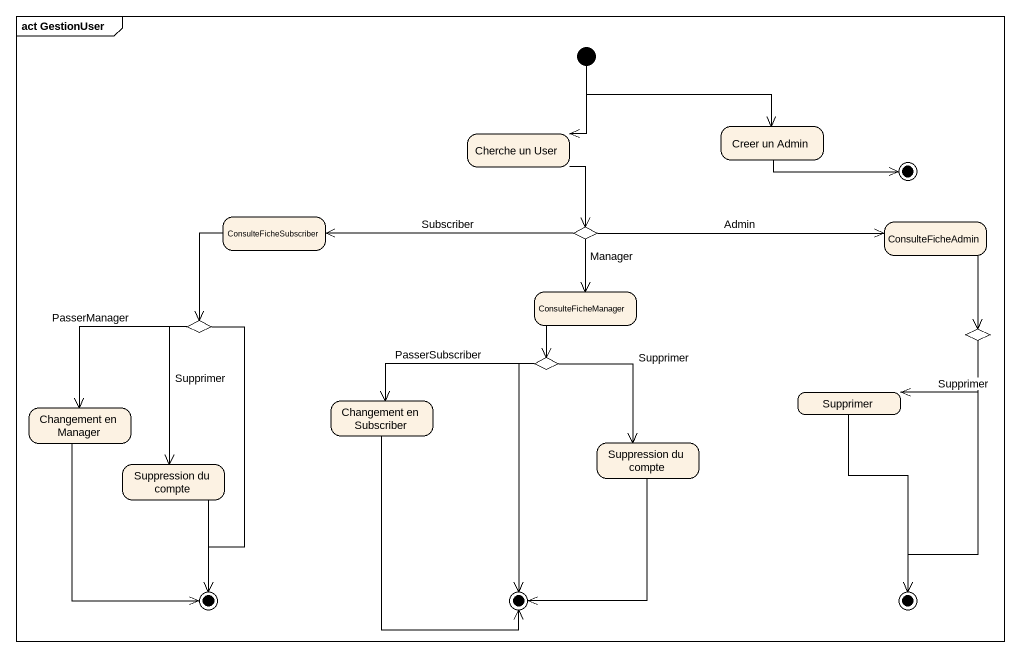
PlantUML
@startuml
mainframe act GestionUser
hide empty description
state "Cherche un User" as Cherche_un_User
state "Creer un Admin" as Creer_un_Admin
state final1 <<end>>
state ConsulteFicheSubscriber
state choice1 <<choice>>
state ConsulteFicheAdmin
state choice2 <<choice>>
state ConsulteFicheManager
state choice3 <<choice>>
state choice4 <<choice>>
state "Changement en Manager" as Changement_en_Manager
state "Changement en Subscriber" as Changement_en_Subscriber
state Supprimer
state "Suppression du compte" as Suppression_du_compte
state "Suppression du compte" as Suppression_du_compte_2
state final2 <<end>>
state final3 <<end>>
state final4 <<end>>
[*] --> Cherche_un_User
[*] -right-> Creer_un_Admin
Cherche_un_User --> choice1
Creer_un_Admin -right-> final1
ConsulteFicheSubscriber --> choice2
choice1 -left-> ConsulteFicheSubscriber : Subscriber
choice1 -right-> ConsulteFicheAdmin : Admin
choice1 --> ConsulteFicheManager : Manager
ConsulteFicheAdmin --> choice4
choice2 --> Changement_en_Manager : PasserManager
choice2 --> Suppression_du_compte : Supprimer
choice2 --> final2
ConsulteFicheManager --> choice3
choice3 -left-> Changement_en_Subscriber : PasserSubscriber
choice3 --> Suppression_du_compte_2 : Supprimer
choice3 --> final3
choice4 -left-> Supprimer : Supprimer
choice4 --> final4
Changement_en_Manager --> final2
Changement_en_Subscriber --> final3
Supprimer --> final4
Suppression_du_compte --> final2
Suppression_du_compte_2 --> final3
@enduml
